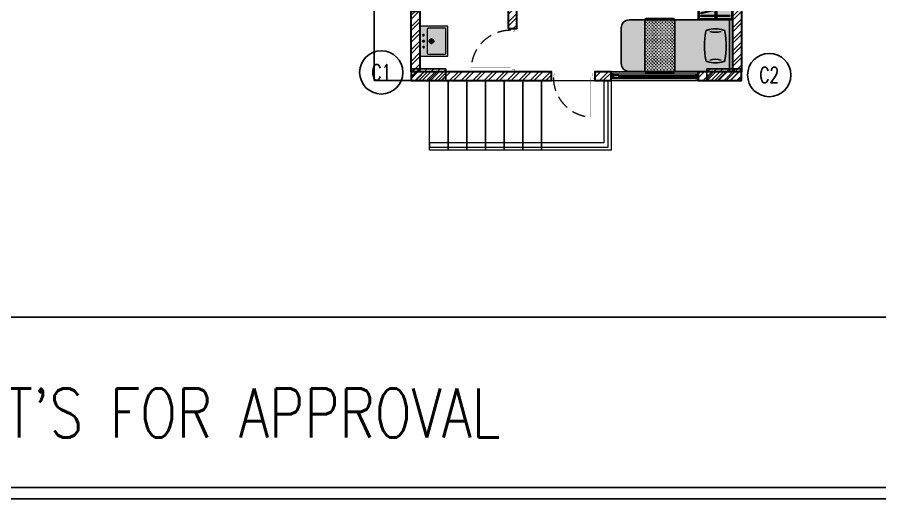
# Model space of a CAD drawing. Header units: inches. Extents: x 16106347 to 16308397, y -515360 to -420631.
# Drawn here: x 16149636 to 16164520, y -515360 to -507054 of the extents above; entities that cross this region are included whole.
import ezdxf
from ezdxf.enums import TextEntityAlignment as Align

# ---------------------------------------------------------------- set-up
doc = ezdxf.new("R2010")
doc.units = ezdxf.units.IN
doc.header["$LTSCALE"] = 1000
doc.header["$MEASUREMENT"] = 0
doc.linetypes.add('CENTER2', pattern=[1.125, 0.75, -0.125, 0.125, -0.125])
doc.linetypes.add('DASHED2', pattern=[0.375, 0.25, -0.125])
doc.layers.get('0').update_dxf_attribs({"color": 1})
for name, color, linetype, lineweight in [('$TD_AUDIT_GENERATED_(12FAFF)', 37, 'Continuous', 20), ('CHHAJJA', 251, 'Continuous', 25), ('Dimension', 18, 'Continuous', 5), ('DOOR', 251, 'Continuous', 20), ('estofado', 7, 'Continuous', 25), ('FLOORING', 251, 'Continuous', 20), ('HA', 253, 'Continuous', 5), ('HACTH', 8, 'Continuous', 5), ('P GLASS', 140, 'Continuous', 25), ('SANIT', 152, 'Continuous', 9), ('SANITARY', 251, 'Continuous', 13), ('WALL', 7, 'Continuous', 30), ('window', 150, 'Continuous', 9)]:
    doc.layers.add(name, color=color, linetype=linetype, lineweight=lineweight)
for name, color, linetype in [('00', 252, 'Continuous'), ('FURINTURE', 37, 'Continuous'), ('S-BEAM NO', 3, 'Continuous'), ('S-COLUMN', 1, 'Continuous'), ('S-COLUMN CIRCLE', 9, 'Continuous'), ('S-COLUMN HATCH', 8, 'Continuous'), ('S-COLUMN NO', 2, 'Continuous'), ('TITLE', 6, 'Continuous')]:
    doc.layers.add(name, color=color, linetype=linetype)
doc.styles.add('ROMANS', font='simplex.shx', dxfattribs={"width": 0.7})
pattern_1 = [(45, (20506.6113, 338131.157), (-3.97747564, 3.97747564), []), (45, (20509.263, 338131.157), (-3.97747564, 3.97747564), [])]

# ---------------------------------------------------------------- blocks, each defined once
blk = doc.blocks.new('TYUTYUTYUNNNN')
for color, points in [(7, [(134428.67, -48275.6), (134428.67, -48299.6), (134429.42, -48299.6), (134429.42, -48276.35), (134473.51, -48276.35), (134473.51, -48299.6), (134474.26, -48299.6), (134474.26, -48275.6)]), (7, [(134429.42, -48298.85), (134429.42, -48276.35), (134473.51, -48276.35), (134473.51, -48298.85)]), (256, [(134431.16, -48297.52), (134431.16, -48277.52), (134431.66, -48277.52), (134431.66, -48297.52)]), (256, [(134433.16, -48277.63), (134437.6, -48297.13), (134438.09, -48297.02), (134433.64, -48277.52)]), (256, [(134441.19, -48297.52), (134441.19, -48277.52), (134441.69, -48277.52), (134441.69, -48297.52)]), (256, [(134446.34, -48297.52), (134446.34, -48277.52), (134446.84, -48277.52), (134446.84, -48297.52)]), (256, [(134454.25, -48297.52), (134454.25, -48277.52), (134454.75, -48277.52), (134454.75, -48297.52)]), (256, [(134459.21, -48297.97), (134459.21, -48277.97), (134459.71, -48277.97), (134459.71, -48297.97)]), (256, [(134464.14, -48297.97), (134464.14, -48277.97), (134464.64, -48277.97), (134464.64, -48297.97)]), (256, [(134468.37, -48297.97), (134468.37, -48277.97), (134468.87, -48277.97), (134468.87, -48297.97)]), (256, [(134429.42, -48288.47), (134429.42, -48287.47), (134473.51, -48287.47), (134473.51, -48288.47)]), (7, [(134424.56, -48299.6), (134469.92, -48299.6), (134469.92, -48298.85), (134424.56, -48298.85)])]:
    blk.add_hatch(color=color).paths.add_polyline_path(points)
at = {"layer": 'FURINTURE', "color": 250}
for points in [[(134473.51, -48299.6), (134474.26, -48299.6), (134474.26, -48275.6), (134428.67, -48275.6), (134428.67, -48299.6), (134429.42, -48299.6), (134429.42, -48276.35), (134473.51, -48276.35)], [(134473.51, -48298.85), (134429.42, -48298.85), (134429.42, -48276.35), (134473.51, -48276.35)], [(134429.42, -48288.47), (134473.51, -48288.47), (134473.51, -48287.47), (134429.42, -48287.47)], [(134429.42, -48299.6), (134473.51, -48299.6), (134473.51, -48298.85), (134429.42, -48298.85)]]:
    blk.add_lwpolyline(points, close=True, dxfattribs=at)
for points in [[(134431.66, -48297.52), (134431.16, -48297.52), (134431.16, -48277.52), (134431.66, -48277.52), (134431.66, -48297.52)], [(134437.6, -48297.13), (134438.09, -48297.02), (134433.64, -48277.52), (134433.16, -48277.63), (134437.6, -48297.13)], [(134441.69, -48297.52), (134441.19, -48297.52), (134441.19, -48277.52), (134441.69, -48277.52), (134441.69, -48297.52)], [(134446.84, -48297.52), (134446.34, -48297.52), (134446.34, -48277.52), (134446.84, -48277.52), (134446.84, -48297.52)], [(134454.25, -48297.52), (134454.75, -48297.52), (134454.75, -48277.52), (134454.25, -48277.52), (134454.25, -48297.52)], [(134459.21, -48297.97), (134459.71, -48297.97), (134459.71, -48277.97), (134459.21, -48277.97), (134459.21, -48297.97)], [(134464.14, -48297.97), (134464.64, -48297.97), (134464.64, -48277.97), (134464.14, -48277.97), (134464.14, -48297.97)], [(134468.37, -48297.97), (134468.87, -48297.97), (134468.87, -48277.97), (134468.37, -48277.97), (134468.37, -48297.97)]]:
    blk.add_lwpolyline(points, dxfattribs=at)
blk = doc.blocks.new('pillow')
blk.add_hatch(color=256).paths.add_polyline_path([(412048.48, 5390.14, 0.238211), (412047.59, 5389.78, 0.284772), (412047.32, 5388.99, 0.164785), (412047.32, 5376.65, 0.323697), (412047.49, 5375.73, 0.297222), (412048.48, 5375.5, 0.092561), (412070.03, 5375.5, 0.247076), (412070.89, 5375.83, 0.237804), (412071.18, 5376.65, 0.164785), (412071.18, 5388.99, 0.247836), (412070.87, 5389.99, 0.113297), (412070.03, 5390.14, 0.092561)])
at = {"layer": 'estofado', "color": 250, "ltscale": 0.2}
for centre, radius, start, end in [((412065.53, 5382.82), 19.22, 161.28525, 198.71475), ((412048.1, 5389.17), 0.797, 129.73593, 193.31788), ((412048.39, 5389.08), 1.06, 85.14598, 138.74099), ((412035.64, 5382.82), 13.34, 341.15984, 18.84016), ((412059.25, 5332.44), 58.7, 79.42346, 100.57654), ((412082.86, 5382.82), 13.34, 161.15984, 198.84016), ((412070.12, 5388.24), 1.91, 66.95752, 92.81295), ((412070.07, 5389.19), 1.13, 349.58021, 45.25826), ((412052.98, 5382.82), 19.22, 341.28525, 18.71475), ((412048.05, 5376.31), 0.803, 154.54967, 226.29612), ((412048.16, 5376.37), 0.926, 223.77505, 289.98754), ((412059.25, 5433.2), 58.7, 259.42346, 280.57654), ((412070.14, 5376.49), 0.996, 263.48938, 319.00327), ((412070.23, 5376.53), 0.965, 313.73214, 7.23902)]:
    blk.add_arc(centre, radius, start, end, dxfattribs=at)
blk = doc.blocks.new('EG')
for color, points in [(256, [(-29.67, -12.4, 0.414214), (-28.75, -13.32), (-9.68, -13.32, 0.414214), (-8.76, -12.4), (-8.76, 23.6, 0.414214), (-9.68, 24.51), (-28.75, 24.51, 0.414214), (-29.67, 23.6)]), (7, [(-46.11, 18.1), (-46.11, -6.9, 0.414214), (-40.61, -12.4), (29.59, -12.4), (29.59, 23.6), (-40.61, 23.6, 0.414214)]), (7, [(29.59, 23.6), (29.59, -12.4), (31.89, -12.4), (31.89, 23.6)])]:
    blk.add_hatch(color=color).paths.add_polyline_path(points)
at = {"layer": 'FLOORING'}
h = blk.add_hatch(dxfattribs=at)
h.set_pattern_fill('CROSS', color=251, scale=4.583333, angle=90)
h.set_pattern_definition([(90, (9170.5448, -378312.1324), (-1.1458333333, 1.1458333333), [0.572916667, -1.71875]), (180, (9170.8312, -378311.8459), (-1.1458333333, -1.1458333333), [0.572916667, -1.71875])])
h.paths.add_polyline_path([(-29.67, -12.4, 0.414214), (-28.75, -13.32), (-9.68, -13.32, 0.414214), (-8.76, -12.4), (-8.76, 23.6, 0.414214), (-9.68, 24.51), (-28.75, 24.51, 0.414214), (-29.67, 23.6)])
at = {"layer": 'FURINTURE'}
for points in [[(-8.76, 23.6), (-8.76, -12.4, -0.414214), (-9.68, -13.32), (-28.75, -13.32, -0.414214), (-29.67, -12.4), (-29.67, 23.6, -0.414214), (-28.75, 24.51), (-9.68, 24.51, -0.414214)], [(29.59, -12.4), (29.59, 23.6), (-40.61, 23.6, 0.414214), (-46.11, 18.1), (-46.11, -6.9, 0.414214), (-40.61, -12.4)]]:
    blk.add_lwpolyline(points, format="xyb", close=True, dxfattribs=at)
blk.add_lwpolyline([(29.59, 23.6), (31.89, 23.6), (31.89, -12.4), (29.59, -12.4)], close=True, dxfattribs=at)
at = {"layer": 'FURINTURE', "xscale": -0.9166666666666666, "yscale": 0.9166666666666666, "zscale": 0.9166666666666666, "rotation": 270}
blk.add_blockref('pillow', (-4914.57, -377715.31), dxfattribs=at)
blk = doc.blocks.new('800mm wide flush door')
at = {"layer": 'DOOR', "const_width": 2}
for points in [[(35, 75), (35, 805), (75, 805), (75, 75)], [(50, 35), (35, 35), (35, 90), (0, 90), (0, 0), (50, 0)], [(750, 35), (765, 35), (765, 90), (800, 90), (800, 0), (750, 0)]]:
    blk.add_lwpolyline(points, close=True, dxfattribs=at)
at = {"layer": 'DOOR', "linetype": 'DASHED2'}
blk.add_arc((33, 74), 732, 0.0672, 86.714, dxfattribs=at)
blk = doc.blocks.new('wash basin')
at = {"layer": 'HA', "lineweight": 30}
h = blk.add_hatch(color=255, dxfattribs=at)
edge = h.paths.add_edge_path()
edge.add_arc((-233240, 76628), 5, 0, 90)
edge.add_line((-233240, 76633), (-233730, 76633))
edge.add_arc((-233730, 76628), 5, 90, 180)
edge.add_line((-233735, 76628), (-233735, 76173))
edge.add_arc((-233725, 76173), 10, 180, 270)
edge.add_line((-233725, 76163), (-233245, 76163))
edge.add_arc((-233245, 76173), 10, 270, 360)
edge.add_line((-233235, 76173), (-233235, 76628))
at = {"layer": 'SANITARY', "linetype": 'CENTER2', "ltscale": 30}
for p, q in [((-233563, 76570), (-233607, 76570)), ((-233585, 76548), (-233585, 76592)), ((-233463, 76570), (-233507, 76570)), ((-233485, 76548), (-233485, 76592)), ((-233407, 76570), (-233363, 76570)), ((-233385, 76548), (-233385, 76592)), ((-233536, 76438), (-233436, 76438)), ((-233485, 76487), (-233485, 76388))]:
    blk.add_line(p, q, dxfattribs=at)
at = {"layer": 'SANITARY', "linetype": 'Continuous', "flags": 128}
blk.add_lwpolyline([(-233235, 76628, 0.414214), (-233240, 76633), (-233730, 76633, 0.414214), (-233735, 76628), (-233735, 76173, 0.414214), (-233725, 76163), (-233245, 76163, 0.414214), (-233235, 76173)], format="xyb", close=True, dxfattribs=at)
at = {"layer": 'SANITARY', "linetype": 'Continuous'}
blk.add_lwpolyline([(-233700, 76208, 0.414214), (-233690, 76198), (-233280, 76198, 0.414214), (-233270, 76208), (-233270, 76498, 0.414214), (-233280, 76508), (-233690, 76508, 0.414214), (-233700, 76498), (-233700, 76208)], format="xyb", dxfattribs=at)
for centre, radius in [((-233485, 76570), 17.5), ((-233485, 76438), 37.5), ((-233485, 76438), 26)]:
    blk.add_circle(centre, radius, dxfattribs=at)
blk = doc.blocks.new('SERWINDOW')
at = {"layer": 'HACTH', "lineweight": -3, "ltscale": 1.5}
for points in [[(359119.81, -9302.44), (359116.49, -9302.44), (359116.49, -9303.98), (359117.56, -9303.98), (359118.88, -9303.98), (359119.81, -9303.98)], [(359119.81, -9360.91), (359116.49, -9360.91), (359116.49, -9362.44), (359119.81, -9362.44), (359119.81, -9360.92)]]:
    blk.add_hatch(color=252, dxfattribs=at).paths.add_polyline_path(points)
at = {"layer": 'P GLASS', "color": 140, "ltscale": 19}
for points in [[(359118.05, -9307.65), (359118.05, -9357.24)], [(359118.38, -9307.65), (359118.38, -9357.24)]]:
    blk.add_lwpolyline(points, dxfattribs=at)
at = {"layer": 'window', "color": 18, "ltscale": 19}
for p, q in [((359116.49, -9303.98, 0), (359116.49, -9302.44, 0)), ((359117.56, -9303.98, 0), (359116.49, -9303.98, 0)), ((359119.81, -9303.98, 0), (359119.81, -9302.44, 0)), ((359118.88, -9357.24), (359118.88, -9307.65, 0)), ((359116.49, -9360.91), (359116.49, -9362.44)), ((359117.56, -9360.91), (359116.49, -9360.91)), ((359117.56, -9360.91), (359118.88, -9360.91)), ((359118.88, -9360.91), (359117.56, -9360.91)), ((359119.81, -9360.91), (359118.88, -9360.91)), ((359119.81, -9360.91), (359119.81, -9362.44))]:
    blk.add_line(p, q, dxfattribs=at)
at = {"layer": 'window', "color": 7}
blk.add_line((359117.56, -9357.24), (359117.56, -9307.65, 0), dxfattribs=at)
at = {"layer": 'window', "color": 18, "ltscale": 19}
for points in [[(359119.81, -9302.44), (359119.81, -9362.44), (359116.49, -9362.44), (359116.49, -9302.44)], [(359118.88, -9360.91), (359118.88, -9357.24), (359117.56, -9357.24), (359117.56, -9360.91)]]:
    blk.add_lwpolyline(points, close=True, dxfattribs=at)
at = {"layer": 'window', "color": 18, "ltscale": 19, "elevation": 0}
blk.add_lwpolyline([(359118.88, -9303.98), (359118.88, -9307.65), (359117.56, -9307.65), (359117.56, -9303.98)], close=True, dxfattribs=at)
blk = doc.blocks.new('zw$8369')
at = {"layer": 'HA'}
h = blk.add_hatch(dxfattribs=at)
h.set_pattern_fill('ANSI32', color=251, scale=15, angle=360, style=0)
h.set_pattern_definition(pattern_1)
h.paths.add_polyline_path([(-1465.63, -870.75), (-1459.63, -870.75), (-1459.63, -1019.75), (-1465.63, -1019.75)])
h = blk.add_hatch(dxfattribs=at)
h.set_pattern_fill('ANSI32', color=251, scale=15, angle=360, style=0)
h.set_pattern_definition(pattern_1)
h.paths.add_polyline_path([(-1614.83, -902.75), (-1620.83, -902.75), (-1620.83, -989.75), (-1614.83, -989.75)])
h = blk.add_hatch(dxfattribs=at)
h.set_pattern_fill('ANSI32', color=251, scale=15, angle=360, style=0)
h.set_pattern_definition(pattern_1)
h.paths.add_polyline_path([(-1687.63, -977.75), (-1681.63, -977.75), (-1681.63, -1019.75), (-1687.63, -1019.75)])
h = blk.add_hatch(dxfattribs=at)
h.set_pattern_fill('ANSI32', color=251, scale=15, angle=360, style=0)
h.set_pattern_definition(pattern_1)
h.paths.add_polyline_path([(-1687.63, -1019.75), (-1590.83, -1019.76), (-1590.83, -1025.76), (-1687.63, -1025.75)])
h = blk.add_hatch(dxfattribs=at)
h.set_pattern_fill('ANSI32', color=251, scale=15, angle=360, style=0)
h.set_pattern_definition(pattern_1)
h.paths.add_polyline_path([(-1560.83, -1019.75), (-1549.63, -1019.75), (-1549.63, -1025.75), (-1560.83, -1025.75)])
h = blk.add_hatch(dxfattribs=at)
h.set_pattern_fill('ANSI32', color=251, scale=15, angle=360, style=0)
h.set_pattern_definition(pattern_1)
h.paths.add_polyline_path([(-1459.63, -1019.75), (-1489.63, -1019.75), (-1489.63, -1025.75), (-1459.63, -1025.75)])
at = {"layer": 'CHHAJJA', "color": 251, "linetype": 'DASHED2', "ltscale": 4, "elevation": 0}
blk.add_lwpolyline([(-1687.69, -1025.75), (-1713.18, -1025.75), (-1713.12, 245.07), (-1687.62, 245.07)], close=True, dxfattribs=at)
at = {"layer": 'Dimension', "color": 251, "elevation": 0}
for points in [[(-1551.63, -1068.76), (-1551.63, -1025.76), (-1554.63, -1025.76), (-1554.63, -1068.76), (-1675.08, -1068.76), (-1675.08, -1071.76), (-1551.63, -1071.76)], [(-1675.08, -1025.76), (-1549.63, -1025.76), (-1549.63, -1073.76), (-1675.08, -1073.76)], [(-1597.63, -1025.76), (-1549.63, -1025.76), (-1549.63, -1073.76), (-1597.63, -1073.76)]]:
    blk.add_lwpolyline(points, close=True, dxfattribs=at)
at = {"layer": 'FLOORING', "color": 251, "elevation": 0}
for points in [[(-1662.17, -1025.76), (-1662.17, -1073.76), (-1675.08, -1073.76), (-1675.08, -1025.76)], [(-1649.26, -1025.76), (-1649.26, -1073.76), (-1662.17, -1073.76), (-1662.17, -1025.76)], [(-1636.35, -1025.76), (-1636.35, -1073.76), (-1649.26, -1073.76), (-1649.26, -1025.76)], [(-1623.44, -1025.76), (-1623.44, -1073.76), (-1636.35, -1073.76), (-1636.35, -1025.76)], [(-1610.53, -1025.76), (-1610.53, -1073.76), (-1623.44, -1073.76), (-1623.44, -1025.76)], [(-1597.63, -1025.76), (-1597.63, -1073.76), (-1610.54, -1073.76), (-1610.54, -1025.76)]]:
    blk.add_lwpolyline(points, close=True, dxfattribs=at)
at = {"layer": 'FURINTURE', "color": 251, "elevation": 0}
blk.add_lwpolyline([(-1549.63, -1019.75), (-1489.63, -1019.75), (-1489.63, -1025.75), (-1549.63, -1025.75)], close=True, dxfattribs=at)
at = {"layer": 'WALL', "color": 251, "elevation": 0}
for points in [[(-1465.63, -870.75), (-1459.63, -870.75), (-1459.63, -1019.75), (-1465.63, -1019.75)], [(-1620.83, -989.75), (-1614.83, -989.75), (-1614.83, -902.75), (-1620.83, -902.75)], [(-1687.63, -977.75), (-1681.63, -977.75), (-1681.63, -1019.75), (-1687.63, -1019.75)], [(-1687.63, -1025.75), (-1590.83, -1025.76), (-1590.83, -1019.76), (-1687.63, -1019.75)], [(-1560.83, -1025.75), (-1549.63, -1025.75), (-1549.63, -1019.75), (-1560.83, -1019.75)], [(-1489.63, -1025.75), (-1459.63, -1025.75), (-1459.63, -1019.75), (-1489.63, -1019.75)]]:
    blk.add_lwpolyline(points, close=True, dxfattribs=at)
at = {"layer": '$TD_AUDIT_GENERATED_(12FAFF)', "color": 251, "linetype": 'Continuous', "xscale": 0.03749980262620962, "yscale": 0.03749980262620962, "zscale": 0.03749980262620962}
for p, rotation in [((-1616.15, -1019.75, 0), 89.99181714265218), ((-1560.83, -1020.74, 0), 179.9918171426522)]:
    blk.add_blockref('800mm wide flush door', p, dxfattribs=dict(at, rotation=rotation))
at = {"layer": 'Dimension', "color": 251, "rotation": 90}
blk.add_blockref('TYUTYUTYUNNNN', (-49765.23, -135412.56, 0), dxfattribs=at)
at = {"layer": 'FURINTURE', "color": 251, "rotation": 269.9999999999999}
blk.add_blockref('SERWINDOW', (7812.82, 358095.4, 0), dxfattribs=at)
at = {"layer": 'SANIT', "color": 251, "lineweight": 30, "xscale": 0.04130593799012013, "yscale": 0.04130593799012013, "zscale": 0.04130593799012013, "rotation": 90}
blk.add_blockref('wash basin', (1483.69, 8645.75, 0), dxfattribs=at)
at = {"layer": 'WALL', "color": 251, "lineweight": -3, "ltscale": 1.5, "xscale": -0.9876080961620306, "yscale": 0.9876080961620306, "zscale": 0.9876080961620306, "rotation": 180}
blk.add_blockref('EG', (-1497.12, -996.14, 0), dxfattribs=at)

msp = doc.modelspace()

# ---------------------------------------------------------------- hatches: boundary and pattern name
at = {"layer": 'S-COLUMN HATCH'}
h = msp.add_hatch(dxfattribs=at)
h.set_pattern_fill('ANSI31', color=256, scale=625, angle=360, style=0)
h.set_pattern_definition([(45, (15419649.12, -544200.13), (-55.242717, 55.242717), [])])
h.paths.add_polyline_path([(16156435, -507946), (16156435, -508146), (16157035, -508146), (16157035, -507946)])
h = msp.add_hatch(dxfattribs=at)
h.set_pattern_fill('ANSI31', color=256, scale=625, angle=360, style=0)
h.set_pattern_definition([(45, (15424749.27, -544200.13), (-55.242717, 55.242717), [])])
h.paths.add_polyline_path([(16161535, -508146), (16161535, -507946), (16162135, -507946), (16162135, -508146)])

# ---------------------------------------------------------------- linework, layer by layer
at = {"layer": 'S-BEAM NO'}
msp.add_line((16106543, -512229, 0), (16193820, -512229, 0), dxfattribs=at)
at = {"layer": 'S-BEAM NO', "elevation": 0}
for points in [[(16106347, -420631), (16194016, -420631), (16194016, -515360), (16106347, -515360)], [(16106543, -420827), (16193820, -420827), (16193820, -515164), (16106543, -515164)]]:
    msp.add_lwpolyline(points, close=True, dxfattribs=at)
at = {"layer": 'S-COLUMN', "ltscale": 5, "elevation": 0}
for points in [[(16157035, -507946), (16157035, -508146), (16156435, -508146), (16156435, -507946)], [(16162135, -507946), (16162135, -508146), (16161535, -508146), (16161535, -507946)]]:
    msp.add_lwpolyline(points, close=True, dxfattribs=at)
at = {"layer": 'S-COLUMN CIRCLE'}
for centre in [(16155919, -508004, 0), (16162614, -508050, 0)]:
    msp.add_circle(centre, 374, dxfattribs=at)

# ---------------------------------------------------------------- block references
at = {"layer": '00', "color": 1, "linetype": 'Continuous', "xscale": 25, "yscale": 25, "zscale": 25}
msp.add_blockref('zw$8369', (16198626, -482502, 0), dxfattribs=at)

# ---------------------------------------------------------------- texts
at = {"layer": 'S-COLUMN NO', "style": 'ROMANS', "width": 0.7}
for s, p in [('C1', (16155919, -508004, 0)), ('C2', (16162614, -508050, 0))]:
    msp.add_text(s, height=275, dxfattribs=at).set_placement(p, align=Align.MIDDLE)
at = {"layer": 'TITLE', "style": 'ROMANS', "width": 0.8}
msp.add_text("FLOOR LAYOUT'S FOR APPROVAL", height=843.75, dxfattribs=at).set_placement((16143279, -513881, 0), align=Align.MIDDLE_LEFT)

doc.saveas('drawing.dxf')
